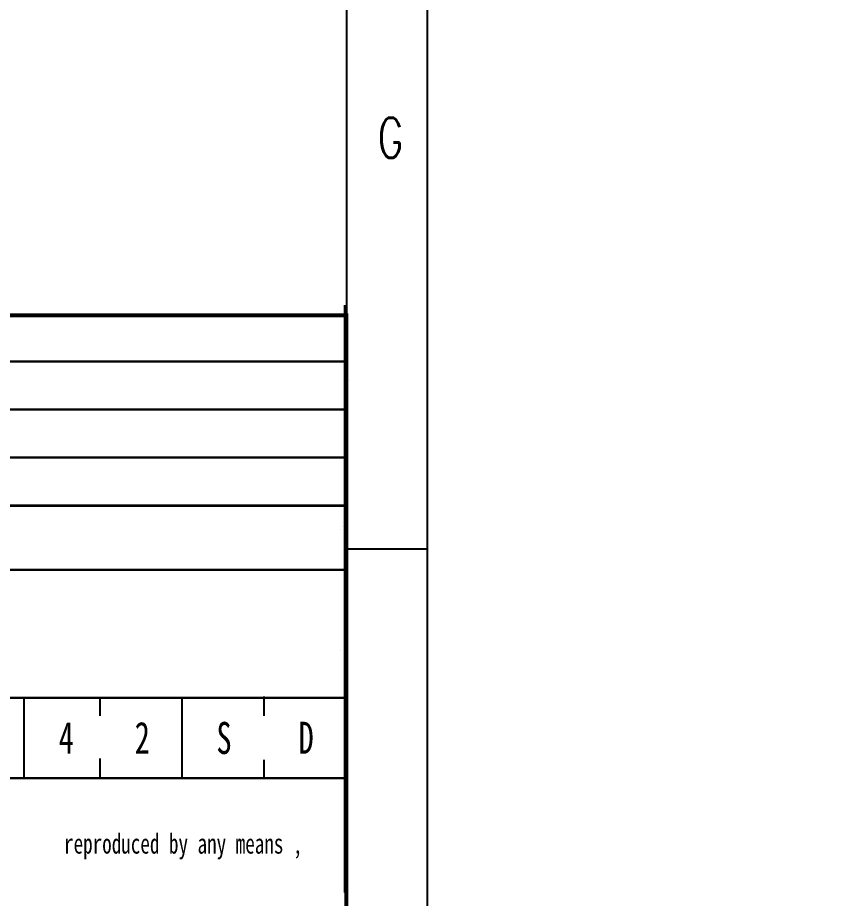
# Model space of a CAD drawing. Header units: inches. Extents: x 3186 to 109360, y -14990 to 740552.
# Drawn here: x 76730 to 81909, y 410902 to 416399 of the extents above; entities that cross this region are included whole.
import ezdxf

# ---------------------------------------------------------------- set-up
doc = ezdxf.new("R2010")
doc.units = ezdxf.units.IN
doc.header["$MEASUREMENT"] = 0
doc.layers.add('1', color=7, linetype='Continuous')
doc.styles.add('HZ', font='txt_____.ttf', dxfattribs={"width": 0.7, "bigfont": 'HZTXT'})
doc.styles.get("Standard").update_dxf_attribs({"font": 'txt', "bigfont": 'gbcbig.shx'})
doc.styles.add('宋体', font='', dxfattribs={"width": 0.7})
doc.styles.get('宋体').set_extended_font_data('SimSun')
doc.dimstyles.new('Standard-yuanban', dxfattribs={"dimtxt": 800, "dimasz": 0.18, "dimexe": 0.18, "dimexo": 0.0625, "dimgap": 0.09, "dimtad": 0, "dimtih": 1, "dimtoh": 1, "dimdec": 4, "dimlfac": 0.02, "dimzin": 0, "dimdsep": 46, "dimtxsty": 'Standard', "dimcen": 0.09, "dimadec": 0, "dimazin": 0, "dimtfac": 1, "dimtdec": 4, "dimtofl": 0, "dimtmove": 0, "dimatfit": 3, "dimfxl": 1, "dimtolj": 1, "dimtzin": 0, "dimarcsym": 0})

# ---------------------------------------------------------------- blocks, each defined once
blk = doc.blocks.new('图签')
at = {"layer": '1'}
for p, q in [((-0.2, 59.71), (-0.2, 133.01)), ((0, 60.06), (0, 131.76)), ((-0.72, 105.01), (-0.72, 105.01)), ((-0.72, 105.01), (-0.72, 105.01)), ((-0.72, 105.01), (-0.72, 105.01)), ((-0.72, 105.01), (-0.72, 105.01)), ((-0.53, 105.36), (-0.53, 105.36)), ((-0.53, 105.36), (-0.53, 105.36)), ((-0.53, 105.36), (-0.53, 105.36)), ((-0.53, 105.36), (-0.53, 105.36)), ((-40.2, 74), (-40.2, 84)), ((-30.71, 81.75), (-30.71, 84)), ((-20.51, 73.94), (-20.51, 83.94)), ((-10.26, 81.76), (-10.26, 84.17)), ((-30.71, 74.09), (-30.71, 76.44)), ((-10.26, 74), (-10.26, 76.27)), ((-0.2, 74), (-180.2, 74))]:
    blk.add_line(p, q, dxfattribs=at)
at = {"layer": '1', "color": 7}
for p, q in [((0.34, 123.67), (0.34, 123.67)), ((0.34, 123.67), (0.34, 123.67)), ((0.34, 123.67), (0.34, 123.67)), ((0.34, 123.67), (0.34, 123.67)), ((-0.69, 89.9), (-0.69, 89.9)), ((-0.69, 89.9), (-0.69, 89.9)), ((-0.69, 89.9), (-0.69, 89.9)), ((-0.69, 89.9), (-0.69, 89.9))]:
    blk.add_line(p, q, dxfattribs=at)
at = {"layer": '1', "color": 7, "const_width": 0.5}
blk.add_lwpolyline([(-180, 0), (0, 0), (0, 131.76), (-180, 131.76)], close=True, dxfattribs=at)
at = {"layer": '1', "color": 7, "const_width": 0.3}
for points in [[(-180.2, 126), (-0.2, 126)], [(-180.2, 120), (-0.2, 120)], [(-180.2, 114), (-0.2, 114)], [(-180.2, 108), (-0.2, 108)], [(-180.2, 100), (-0.2, 100)], [(-180.2, 84), (-0.2, 84)], [(-180.2, 74), (-0.2, 74)], [(-180, 74), (0, 74)]]:
    blk.add_lwpolyline(points, dxfattribs=at)
at = {"linetype": 'Continuous', "char_height": 4, "attachment_point": 5, "style": '宋体'}
for s, insert in [('4', (-34.96, 79.03)), ('2', (-25.47, 79.03)), ('S', (-15.27, 78.97)), ('D', (-5.02, 79.03))]:
    blk.add_mtext_dynamic_manual_height_columns(s, width=5.7748, gutter_width=1, heights=[-4], dxfattribs=dict(at, insert=insert))
at = {"layer": '1', "color": 7, "ltscale": 0.8, "style": '宋体', "width": 0.7}
blk.add_text('reproduced by any means , ', height=2.5, dxfattribs=at).set_placement((-35.24, 64.57))
blk = doc.blocks.new('*U116')
blk.add_blockref('图签', (0, 0))
blk = doc.blocks.new('*D63')
at = {"color": 0, "lineweight": -2, "transparency": 16777216}
for p, q in [((79286, 449503.1), (92042.6, 449503.1)), ((92042.4, 449502.9), (92042.4, 428878.2)), ((92042.4, 407453.3), (92042.4, 428078)), ((79286, 407453.1), (92042.6, 407453.1))]:
    blk.add_line(p, q, dxfattribs=at)
at = {"color": 0, "transparency": 16777216}
for points in [[(92042.4, 449502.9), (92042.5, 449502.9), (92042.4, 449503.1)], [(92042.4, 407453.3), (92042.5, 407453.3), (92042.4, 407453.1)]]:
    blk.add_solid(points, dxfattribs=at)
at = {"layer": 'Defpoints', "color": 0, "transparency": 16777216}
for p in [(79285.9, 449503.1), (92042.4, 449503.1), (79285.9, 407453.1)]:
    blk.add_point(p, dxfattribs=at)
at = {"color": 0, "transparency": 16777216, "insert": (92042.4, 428478.1), "char_height": 800, "attachment_point": 5}
blk.add_mtext('\\A1;841.0000', dxfattribs=at)

msp = doc.modelspace()

# ---------------------------------------------------------------- linework, layer by layer
at = {"color": 4, "flags": 128}
msp.add_lwpolyline([(79285.91392, 449503.09155), (79285.91392, 407453.09155)], dxfattribs=at)
msp.add_lwpolyline([(6185.91392, 449003.09155), (78781.91392, 449003.09155), (78781.91392, 407953.09155), (6185.91392, 407953.09155)], close=True)
at = {"flags": 128}
msp.add_lwpolyline([(78785.91392, 413084.34155), (79285.91392, 413084.34155)], dxfattribs=at)

# ---------------------------------------------------------------- block references
at = {"xscale": 50, "yscale": 50, "zscale": 50}
msp.add_blockref('*U116', (78781.91392, 407953.09155), dxfattribs=at)

# ---------------------------------------------------------------- texts
at = {"color": 0, "style": 'HZ', "width": 0.7}
msp.add_text('G', height=250, dxfattribs=at).set_placement((78978.63677, 415524.60722))

# ---------------------------------------------------------------- dimensions: what is measured, and where the dimension line sits
dim = msp.add_linear_dim(base=(92042.44823, 449503.09155), p1=(79285.91392, 407453.09155), p2=(79285.91392, 449503.09155), angle=90, dimstyle='Standard-yuanban')
dim.commit()
dim.dimension.update_dxf_attribs({"geometry": '*D63', "text_midpoint": (92042.44823, 428478.09155)})

doc.saveas('drawing.dxf')
